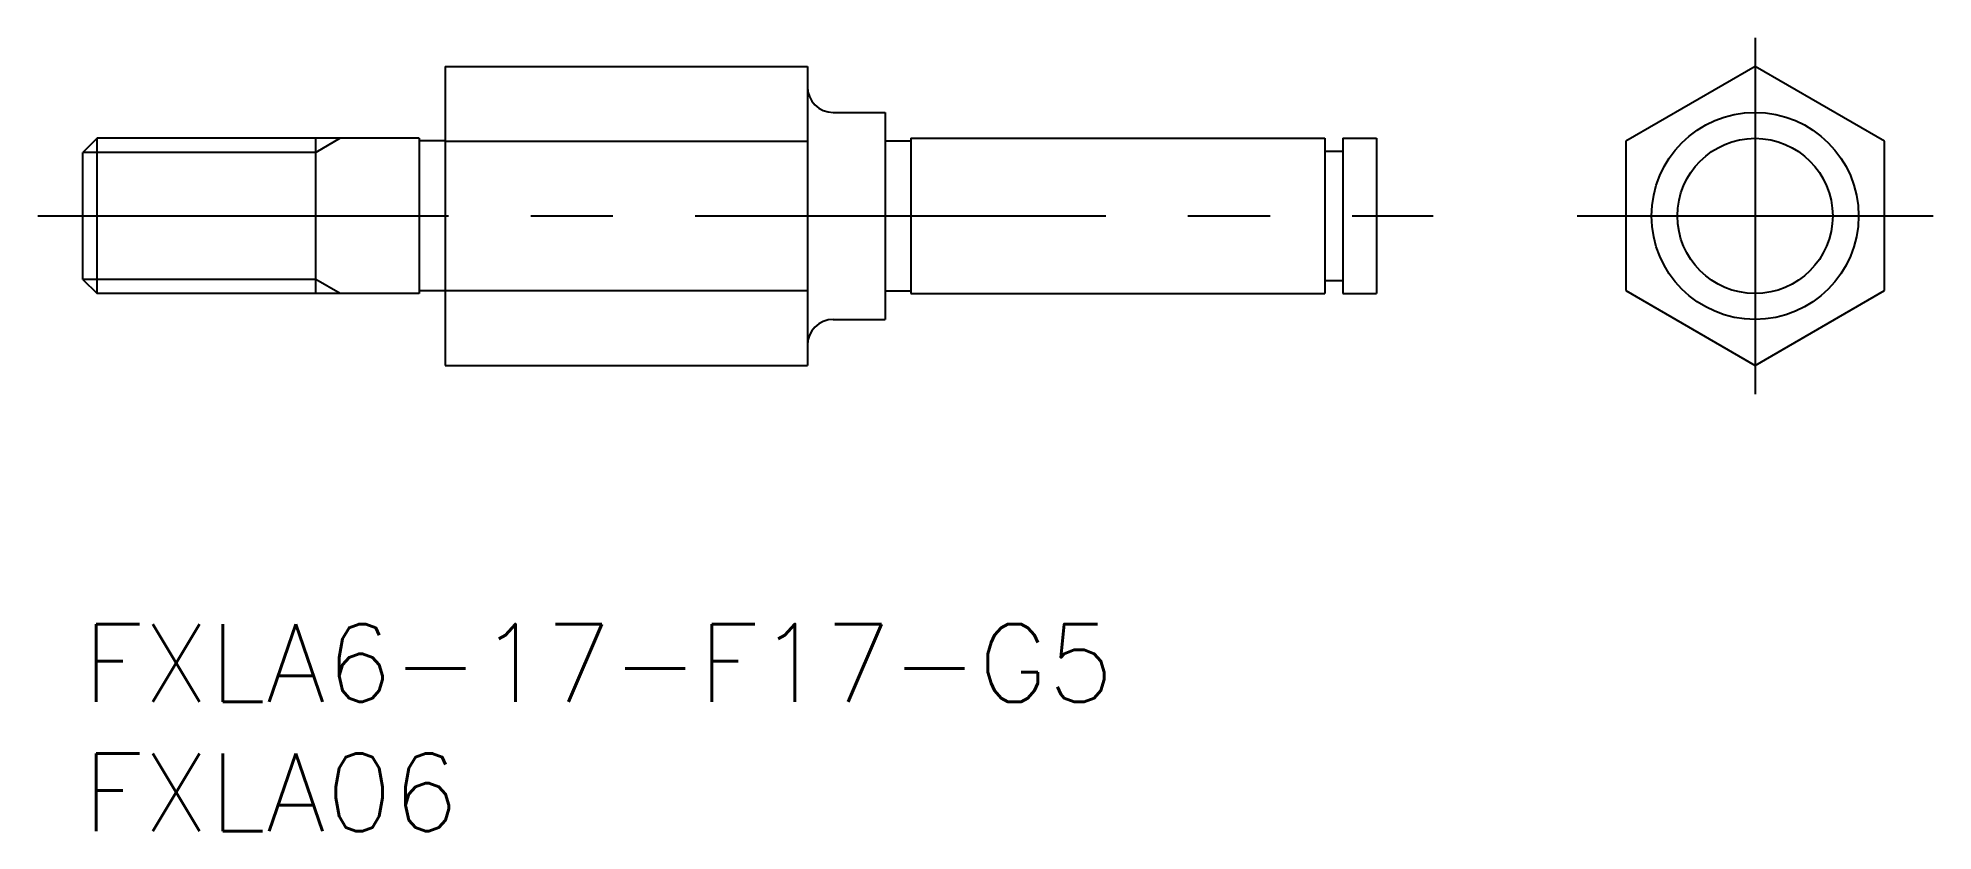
# Model space of a CAD drawing. Extents: x -1.7 to 71.5, y -8 to 22.7.
import ezdxf

# ---------------------------------------------------------------- set-up
doc = ezdxf.new("R2010")
doc.units = 0
doc.header["$LTSCALE"] = 0.5
doc.linetypes.add('CENTER', pattern=[50.8, 31.75, -6.35, 6.35, -6.35])
for name, color, linetype in [('MSM_CENTER', 1, 'CENTER'), ('MSM_CONTINUOUS', 7, 'CONTINUOUS'), ('MSM_NARROW', 5, 'CONTINUOUS'), ('MSM_PART_NUMBER', 7, 'CONTINUOUS')]:
    doc.layers.add(name, color=color, linetype=linetype)
doc.styles.get("Standard").update_dxf_attribs({"font": 'txt.shx', "height": 3, "bigfont": 'bigfont.shx'})

# ---------------------------------------------------------------- blocks, each defined once
blk = doc.blocks.new('*U10')
at = {"layer": 'MSM_PART_NUMBER'}
blk.add_text('FXLA6-17-F17-G5', height=3, dxfattribs=at).set_placement((0, -3))
blk = doc.blocks.new('*U11')
at = {"layer": 'MSM_PART_NUMBER'}
blk.add_text('FXLA06', height=3, dxfattribs=at).set_placement((0, -8))

msp = doc.modelspace()

# ---------------------------------------------------------------- linework, layer by layer
at = {"layer": 'MSM_CENTER'}
for p, q in [((64.628, 22.655), (64.628, 8.892)), ((-1.743, 15.774), (52.185, 15.774)), ((57.746, 15.774), (71.509, 15.774))]:
    msp.add_line(p, q, dxfattribs=at)
at = {"layer": 'MSM_CONTINUOUS'}
for p, q in [((14, 21.547), (14, 10)), ((14, 21.547), (28, 21.547)), ((28, 21.547), (28, 10)), ((64.628, 21.547), (59.628, 18.66)), ((69.628, 18.66), (64.628, 21.547)), ((29, 19.774), (31, 19.774)), ((31, 19.774), (31, 11.774)), ((0.542, 18.774), (0, 18.232)), ((13, 18.774), (0.542, 18.774)), ((0.542, 12.774), (0.542, 18.774)), ((9, 12.774), (9, 18.774)), ((13, 18.774), (13, 12.774)), ((14, 18.674), (13, 18.674)), ((14, 18.66), (28, 18.66)), ((31, 18.674), (32, 18.674)), ((32, 18.774), (48, 18.774)), ((32, 18.774), (32, 12.774)), ((48, 18.774), (48, 12.774)), ((48.7, 18.774), (48.7, 12.774)), ((48.7, 18.774), (50, 18.774)), ((50, 18.774), (50, 12.774)), ((59.628, 18.66), (59.628, 12.887)), ((69.628, 12.887), (69.628, 18.66)), ((0, 13.315), (0, 18.232)), ((48, 18.274), (48.7, 18.274)), ((0, 13.315), (0.542, 12.774)), ((48, 13.274), (48.7, 13.274)), ((13, 12.774), (0.542, 12.774)), ((14, 12.874), (13, 12.874)), ((14, 12.887), (28, 12.887)), ((31, 12.874), (32, 12.874)), ((32, 12.774), (48, 12.774)), ((48.7, 12.774), (50, 12.774)), ((59.628, 12.887), (64.628, 10)), ((64.628, 10), (69.628, 12.887)), ((29, 11.774), (31, 11.774)), ((14, 10), (28, 10))]:
    msp.add_line(p, q, dxfattribs=at)
for radius in [4, 3]:
    msp.add_circle((64.628, 15.774), radius, dxfattribs=at)
for centre, start, end in [((29, 20.774), 180, 270), ((29, 10.774), 90, 180)]:
    msp.add_arc(centre, 1, start, end, dxfattribs=at)
at = {"layer": 'MSM_NARROW'}
for p, q in [((9.938, 18.774), (9, 18.232)), ((9, 18.232), (0, 18.232)), ((9, 13.315), (0, 13.315)), ((9.938, 12.774), (9, 13.315))]:
    msp.add_line(p, q, dxfattribs=at)

# ---------------------------------------------------------------- block references
at = {"layer": 'MSM_CONTINUOUS'}
for name in ['*U10', '*U11']:
    msp.add_blockref(name, (0, 0), dxfattribs=at)

doc.saveas('drawing.dxf')
